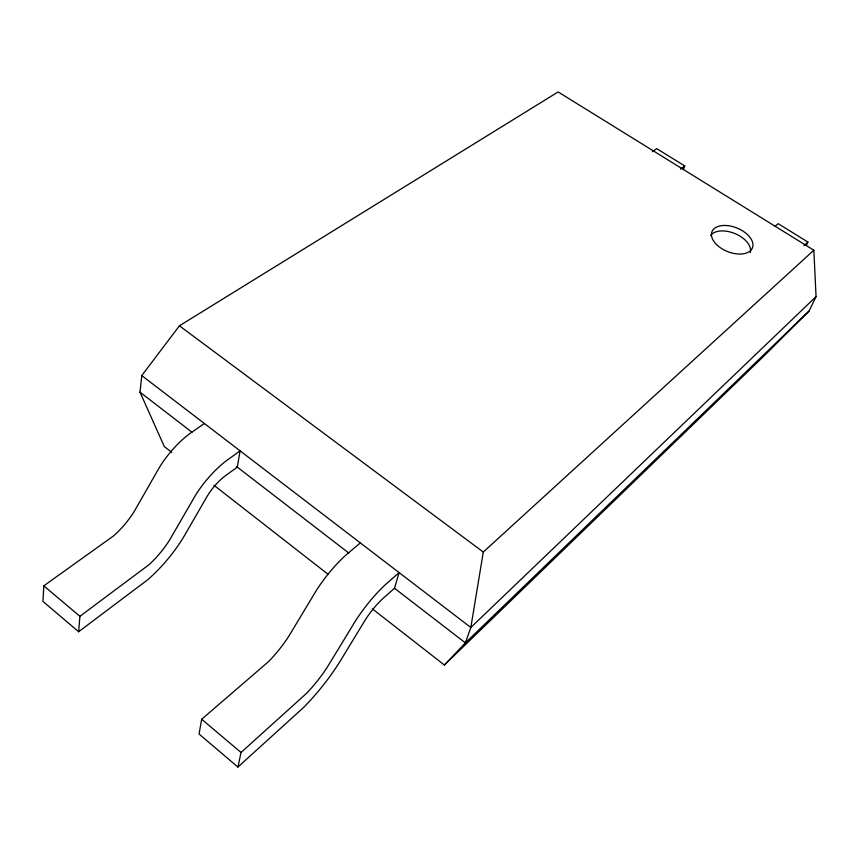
<?xml version="1.0" encoding="UTF-8"?>
<svg xmlns="http://www.w3.org/2000/svg" width="859" height="859" viewBox="0 0 859 859"><rect width="100%" height="100%" fill="white"/><g stroke="black" fill="none" stroke-linecap="round" stroke-linejoin="round"><path stroke-width="1.29" d="M204.378 423.508L189.538 433.774A54.933 22.57 -50.7 0 0 159.602 467.071L134.487 510.987A49.339 20.927 -49 0 1 113.71 535.791L43.809 585.838L42.95 601.418L78.641 631.741L147.716 579.75A76.236 30.387 -49.5 0 0 185.104 534.513L206.547 497.329A30.72 11.843 -51 0 1 225.917 475.371L237.288 467.124L240.09 450.846L225.423 461.455A55.438 21.378 -51 0 0 195.476 495.289L169.921 539.473A49.811 19.843 -49.5 0 1 149.09 564.631L79.898 616.322L78.641 631.741M171.714 452.328L164.316 446.551L140.006 392.176L141.778 375.576L179.424 325.808L558.125 91.945L813.849 250.216L816.05 296.623L809.135 310.947L764.392 355.594L444.371 665.016L372.505 608.956M813.849 250.216L483.295 552.047L470.829 627.5L465.395 642.876L444.371 665.016M360.351 542.92L346.306 554.71A57.166 17.18 -52.1 0 0 316.391 590.391L289.29 635.435A51.443 16.01 -51 0 1 268.298 661.817L201.682 719.241L199.052 734.026L237.922 767.055L303.56 707.483A79.554 22.517 -51.4 0 0 341.291 659.358L364.452 621.261A31.987 8.73 -52.5 0 1 383.801 597.724L394.517 588.265L399.102 572.588L385.272 584.764A57.725 15.773 -52.5 0 0 355.379 621.068L327.784 666.369A51.98 14.71 -51.4 0 1 306.749 693.149L241.025 752.484L237.922 767.055M683.377 169.642L684.773 165.97L656.706 148.628L652.357 151.721M806.204 245.674L807.889 242.045L778.168 223.673L775.14 226.271M809.135 310.947L465.395 642.876L394.378 588.157M816.05 296.623L470.829 627.5L141.778 375.576M803.938 245.599L807.889 242.045M680.5 169.148L684.773 165.97M179.424 325.808L483.295 552.047M140.006 392.176L191.944 432.184M236.461 466.48L348.808 553.046M213.988 485.303L328.127 574.338M43.809 585.838L79.898 616.322M201.682 719.241L241.025 752.484M710.554 235.591A21.733 12.713 21.9 0 1 735.422 233.766A21.733 12.713 21.9 0 1 750.283 252.643M717.544 245.502A21.797 12.692 21.9 0 0 752.269 248.23A21.797 12.692 21.9 0 0 726.768 225.541A21.797 12.692 21.9 0 0 717.544 245.502"/></g></svg>
